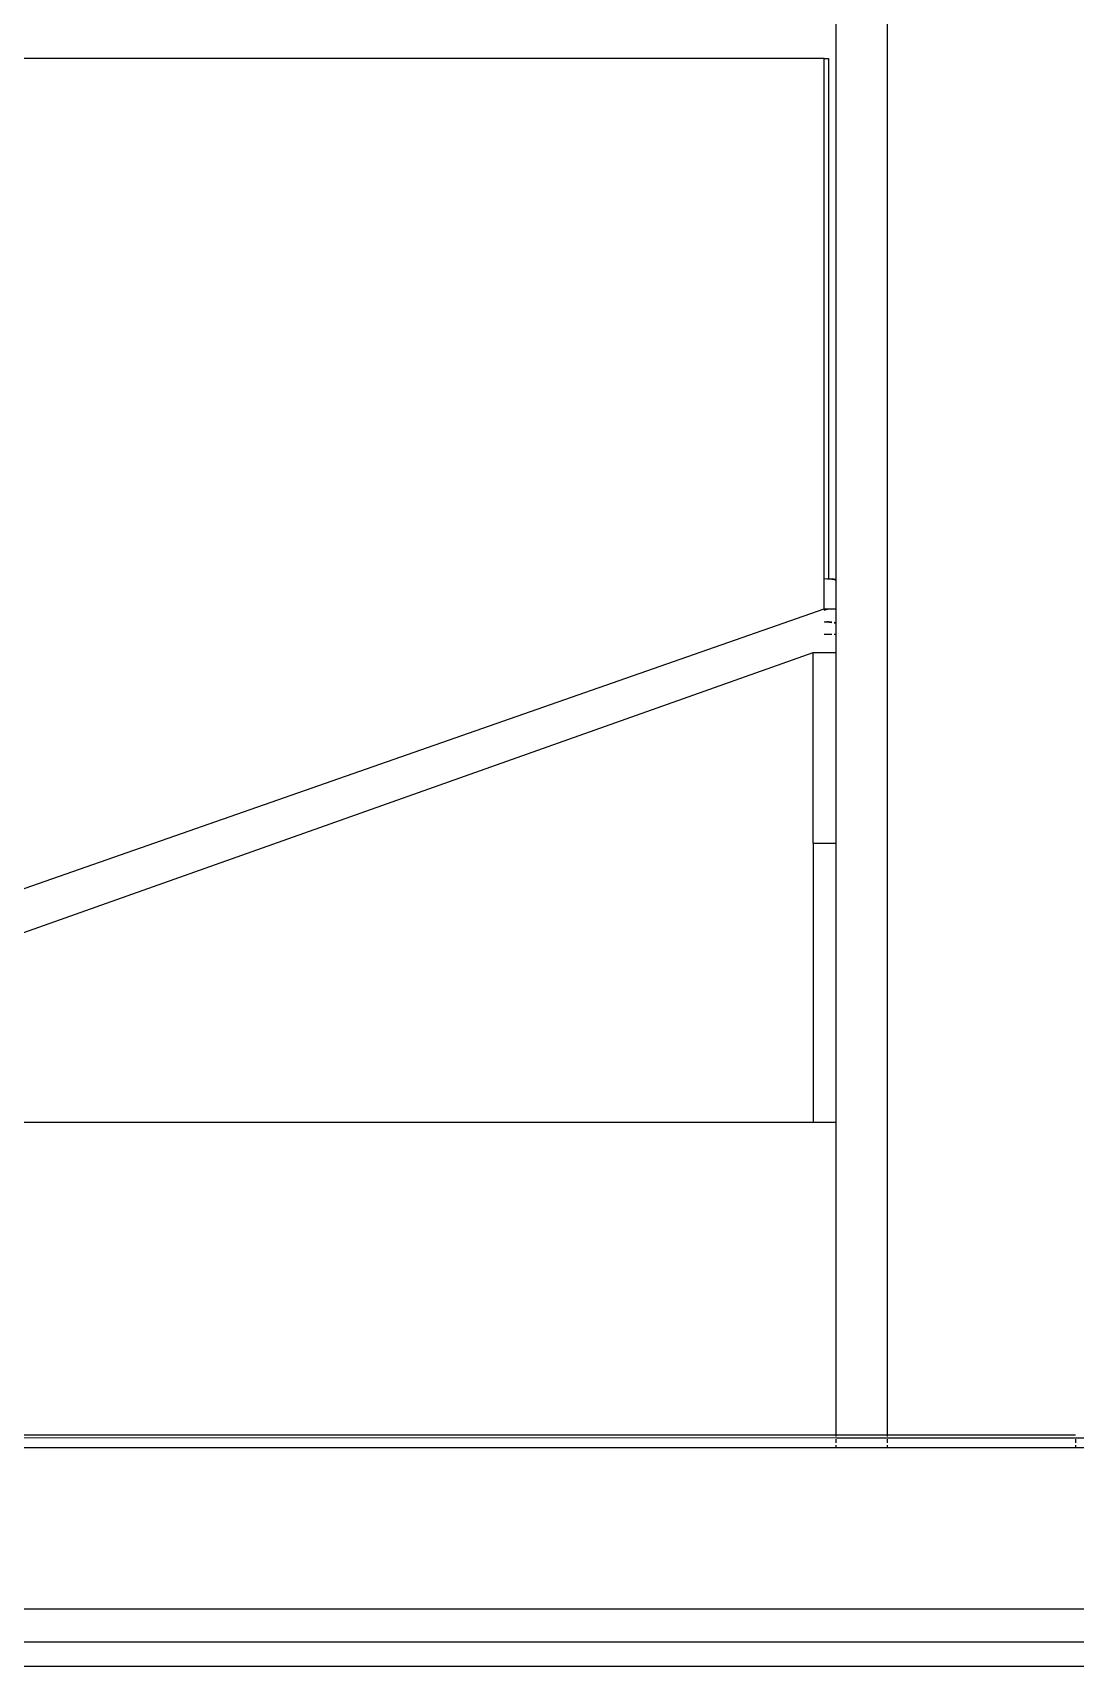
# Model space of a CAD drawing. Header units: metres. Extents: x 54.3 to 102.1, y 17 to 45.8.
# Drawn here: x 94.344 to 94.5788, y 34.3215 to 34.6893 of the extents above; entities that cross this region are included whole.
import ezdxf

# ---------------------------------------------------------------- set-up
doc = ezdxf.new("R2010")
doc.units = ezdxf.units.M
doc.layers.add('Edges', color=7, linetype='Continuous')

# ---------------------------------------------------------------- blocks, each defined once
blk = doc.blocks.new('fr elevation')
for p, q in [((-0.38561, -0.86212), (-0.38561, -2.0597)), ((-0.39711, -1.86701), (-0.39711, -1.69876)), ((-0.3998, -1.74976), (-0.77224, -1.74976)), ((-0.3998, -1.74976), (-0.3988, -1.74976)), ((-0.3998, -1.86685), (-0.3998, -1.74976)), ((-0.3988, -1.74976), (-0.3988, -1.86685)), ((-0.3998, -1.86685), (-0.39921, -1.86689)), ((-0.3998, -1.87364), (-0.3998, -1.86685)), ((-0.39921, -1.86689), (-0.3988, -1.86685)), ((-0.39921, -1.86689), (-0.3988, -1.86693)), ((-0.3988, -1.86685), (-0.39821, -1.86689)), ((-0.3988, -1.86693), (-0.3988, -1.86685)), ((-0.3988, -1.86693), (-0.39863, -1.86694)), ((-0.39863, -1.86694), (-0.39808, -1.86701)), ((-0.39821, -1.86689), (-0.39763, -1.86694)), ((-0.39808, -1.86701), (-0.39755, -1.86709)), ((-0.39763, -1.86694), (-0.39711, -1.86701)), ((-0.39755, -1.86709), (-0.39711, -1.86717)), ((-0.39711, -1.86717), (-0.39711, -1.86701)), ((-0.39711, -1.87364), (-0.39711, -1.86717)), ((-0.5973, -1.94267), (-0.3998, -1.87364)), ((-0.3998, -1.87399), (-0.3988, -1.87364)), ((-0.3998, -1.87364), (-0.3988, -1.87364)), ((-0.3988, -1.87364), (-0.39711, -1.87364)), ((-0.39711, -1.87671), (-0.39711, -1.87364)), ((-0.3998, -1.87655), (-0.39921, -1.8766)), ((-0.3988, -1.87655), (-0.39921, -1.8766)), ((-0.39921, -1.8766), (-0.39863, -1.87665)), ((-0.3988, -1.87655), (-0.39821, -1.8766)), ((-0.39863, -1.87665), (-0.39808, -1.87672)), ((-0.39821, -1.8766), (-0.39808, -1.87661)), ((-0.39755, -1.87666), (-0.39711, -1.87671)), ((-0.39755, -1.8768), (-0.39711, -1.87688)), ((-0.39711, -1.87688), (-0.39711, -1.87671)), ((-0.39711, -1.87945), (-0.39711, -1.87688)), ((-0.39808, -1.87945), (-0.3998, -1.87945)), ((-0.39711, -1.87945), (-0.39755, -1.87945)), ((-0.39711, -1.8835), (-0.39711, -1.87945)), ((-0.59673, -1.95247), (-0.4023, -1.8835)), ((-0.4023, -1.8835), (-0.39711, -1.8835)), ((-0.4023, -1.92645), (-0.4023, -1.8835)), ((-0.39711, -1.92645), (-0.39711, -1.8835)), ((-0.4023, -1.92645), (-0.39711, -1.92645)), ((-0.4023, -1.92645), (-0.4023, -1.98934)), ((-0.39711, -1.98934), (-0.39711, -1.92645)), ((-0.4023, -1.98934), (-0.58766, -1.98934)), ((-0.39711, -1.98934), (-0.4023, -1.98934)), ((-0.39712, -2.0597), (-0.39711, -1.98934)), ((-0.39712, -2.0597), (-0.77224, -2.0597)), ((-0.39712, -2.06034), (-0.77224, -2.0603)), ((-0.39712, -2.06256), (-0.77224, -2.06256)), ((-0.39712, -2.05999), (-0.39712, -2.0597)), ((-0.38561, -2.0597), (-0.39712, -2.0597)), ((-0.39712, -2.06037), (-0.39712, -2.06034)), ((-0.38561, -2.06037), (-0.39712, -2.06034)), ((-0.39712, -2.0614), (-0.39712, -2.06059)), ((-0.39712, -2.06256), (-0.39712, -2.06195)), ((-0.38561, -2.06256), (-0.39712, -2.06256)), ((-0.38561, -2.0597), (-0.38561, -2.05999)), ((-0.34323, -2.0597), (-0.38561, -2.0597)), ((-0.38561, -2.06034), (-0.38561, -2.06037)), ((-0.34323, -2.06037), (-0.38561, -2.06037)), ((-0.38561, -2.06059), (-0.38561, -2.0614)), ((-0.38561, -2.06195), (-0.38561, -2.06256)), ((-0.34323, -2.06256), (-0.38561, -2.06256)), ((-0.34323, -2.06034), (-0.34323, -2.06037)), ((0.32314, -2.06037), (-0.34323, -2.06037)), ((-0.34323, -2.06059), (-0.34323, -2.0614)), ((-0.34323, -2.06195), (-0.34323, -2.06256)), ((0.32314, -2.06256), (-0.34323, -2.06256)), ((-0.77224, -2.09876), (0.75249, -2.09876)), ((0.75249, -2.10633), (-0.77224, -2.10633)), ((0.75249, -2.11174), (-0.77224, -2.11174))]:
    blk.add_line(p, q)

msp = doc.modelspace()

# ---------------------------------------------------------------- block references
at = {"layer": 'Edges'}
msp.add_blockref('fr elevation', (94.92205, 36.43321), dxfattribs=at)

doc.saveas('drawing.dxf')
